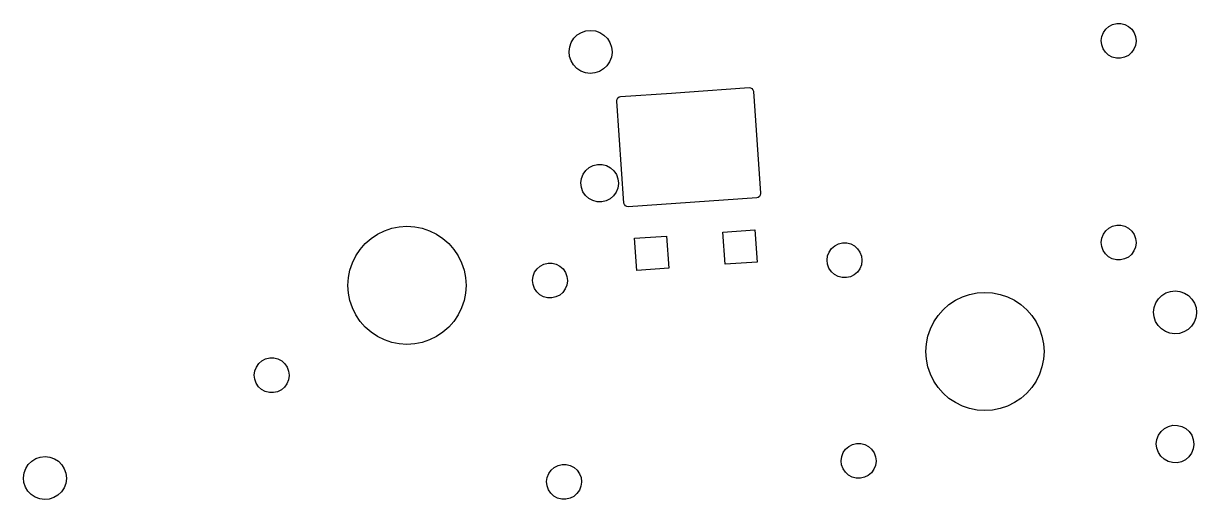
# Model space of a CAD drawing. Header units: inches. Extents: x 8 to 357, y -3 to 972.
# Drawn here: x 96.3 to 140.01, y 278.16 to 295.89 of the extents above; entities that cross this region are included whole.
import ezdxf

# ---------------------------------------------------------------- set-up
doc = ezdxf.new("R2010")
doc.units = ezdxf.units.IN
doc.header["$MEASUREMENT"] = 0
doc.layers.add('BLACK', color=7, linetype='Continuous')

msp = doc.modelspace()

# ---------------------------------------------------------------- linework, layer by layer
at = {"layer": 'BLACK', "linetype": 'Continuous'}
for p, q in [((116.935, 295.461), (117.087, 295.555)), ((117.087, 295.555), (117.255, 295.612)), ((117.255, 295.612), (117.433, 295.631)), ((117.433, 295.631), (117.61, 295.61)), ((117.61, 295.61), (117.778, 295.55)), ((117.778, 295.55), (117.928, 295.454)), ((136.477, 295.404), (136.534, 295.55)), ((136.534, 295.55), (136.623, 295.678)), ((136.623, 295.678), (136.741, 295.78)), ((136.741, 295.78), (136.88, 295.852)), ((136.88, 295.852), (137.032, 295.888)), ((137.032, 295.888), (137.188, 295.888)), ((137.188, 295.888), (137.339, 295.85)), ((137.339, 295.85), (137.477, 295.776)), ((137.477, 295.776), (137.594, 295.673)), ((137.594, 295.673), (137.682, 295.544)), ((137.682, 295.544), (137.738, 295.398)), ((116.65, 295.019), (116.711, 295.186)), ((116.711, 295.186), (116.807, 295.336)), ((116.807, 295.336), (116.935, 295.461)), ((117.928, 295.454), (118.054, 295.328)), ((118.054, 295.328), (118.149, 295.176)), ((118.149, 295.176), (118.207, 295.008)), ((136.456, 295.25), (136.477, 295.404)), ((136.474, 295.094), (136.456, 295.25)), ((136.527, 294.948), (136.474, 295.094)), ((137.734, 295.074), (137.676, 294.93)), ((137.756, 295.229), (137.734, 295.074)), ((137.738, 295.398), (137.756, 295.243)), ((137.756, 295.243), (137.756, 295.229)), ((116.627, 294.842), (116.65, 295.019)), ((116.645, 294.664), (116.627, 294.842)), ((116.701, 294.495), (116.645, 294.664)), ((118.202, 294.632), (118.139, 294.465)), ((118.227, 294.808), (118.202, 294.632)), ((118.207, 295.008), (118.227, 294.831)), ((118.227, 294.831), (118.227, 294.808)), ((136.614, 294.818), (136.527, 294.948)), ((136.73, 294.713), (136.614, 294.818)), ((136.867, 294.638), (136.73, 294.713)), ((137.018, 294.599), (136.867, 294.638)), ((137.174, 294.596), (137.018, 294.599)), ((137.327, 294.631), (137.174, 294.596)), ((137.466, 294.701), (137.327, 294.631)), ((137.585, 294.803), (137.466, 294.701)), ((137.676, 294.93), (137.585, 294.803)), ((116.793, 294.343), (116.701, 294.495)), ((116.917, 294.214), (116.793, 294.343)), ((117.066, 294.117), (116.917, 294.214)), ((117.911, 294.194), (117.758, 294.102)), ((118.04, 294.317), (117.911, 294.194)), ((118.139, 294.465), (118.04, 294.317)), ((117.234, 294.055), (117.066, 294.117)), ((117.41, 294.031), (117.234, 294.055)), ((117.588, 294.047), (117.41, 294.031)), ((117.758, 294.102), (117.588, 294.047)), ((118.546, 293.167), (120.441, 293.299)), ((120.441, 293.299), (120.94, 293.334)), ((120.441, 293.299), (120.441, 293.299)), ((120.94, 293.334), (123.334, 293.502)), ((123.334, 293.502), (123.392, 293.494)), ((123.392, 293.494), (123.443, 293.465)), ((123.443, 293.465), (123.479, 293.419)), ((123.479, 293.419), (123.493, 293.368)), ((123.493, 293.368), (123.494, 293.363)), ((123.494, 293.363), (123.495, 293.35)), ((123.495, 293.35), (123.495, 293.35)), ((123.495, 293.35), (123.759, 289.572)), ((118.407, 293.007), (118.414, 293.065)), ((118.408, 292.995), (118.407, 293.007)), ((118.407, 293.007), (118.407, 293.007)), ((118.673, 289.204), (118.408, 292.995)), ((118.408, 292.995), (118.408, 292.995)), ((118.408, 292.995), (118.408, 292.995)), ((118.414, 293.065), (118.443, 293.116)), ((118.443, 293.116), (118.446, 293.118)), ((118.446, 293.118), (118.489, 293.152)), ((118.489, 293.152), (118.546, 293.167)), ((118.546, 293.167), (118.546, 293.167)), ((117.091, 290.117), (117.152, 290.274)), ((117.152, 290.274), (117.249, 290.411)), ((117.249, 290.411), (117.375, 290.522)), ((117.375, 290.522), (117.525, 290.599)), ((117.525, 290.599), (117.689, 290.638)), ((117.689, 290.638), (117.857, 290.637)), ((117.857, 290.637), (118.02, 290.596)), ((118.02, 290.596), (118.168, 290.518)), ((118.168, 290.518), (118.294, 290.406)), ((118.294, 290.406), (118.389, 290.267)), ((118.389, 290.267), (118.449, 290.11)), ((117.069, 289.95), (117.091, 290.117)), ((117.087, 289.783), (117.069, 289.95)), ((118.469, 289.928), (118.445, 289.762)), ((118.449, 290.11), (118.469, 289.943)), ((118.469, 289.943), (118.469, 289.928)), ((117.145, 289.625), (117.087, 289.783)), ((117.239, 289.485), (117.145, 289.625)), ((117.363, 289.372), (117.239, 289.485)), ((117.511, 289.292), (117.363, 289.372)), ((118.156, 289.36), (118.006, 289.284)), ((118.284, 289.469), (118.156, 289.36)), ((118.382, 289.605), (118.284, 289.469)), ((118.445, 289.762), (118.382, 289.605)), ((123.621, 289.399), (118.833, 289.065)), ((123.678, 289.415), (123.621, 289.399)), ((123.621, 289.399), (123.621, 289.399)), ((123.724, 289.451), (123.678, 289.415)), ((123.753, 289.501), (123.724, 289.451)), ((123.76, 289.56), (123.753, 289.501)), ((123.759, 289.572), (123.759, 289.572)), ((123.759, 289.572), (123.759, 289.572)), ((123.759, 289.572), (123.76, 289.56)), ((117.674, 289.249), (117.511, 289.292)), ((117.842, 289.247), (117.674, 289.249)), ((118.006, 289.284), (117.842, 289.247)), ((118.688, 289.147), (118.673, 289.204)), ((118.724, 289.101), (118.688, 289.147)), ((118.758, 289.081), (118.724, 289.101)), ((118.775, 289.072), (118.758, 289.081)), ((118.833, 289.065), (118.775, 289.072)), ((109.248, 287.883), (109.488, 288.043)), ((109.488, 288.043), (109.746, 288.17)), ((109.746, 288.17), (110.018, 288.263)), ((110.018, 288.263), (110.3, 288.319)), ((110.3, 288.319), (110.588, 288.338)), ((110.588, 288.338), (110.875, 288.319)), ((110.875, 288.319), (111.157, 288.263)), ((111.157, 288.263), (111.429, 288.17)), ((111.429, 288.17), (111.688, 288.043)), ((111.688, 288.043), (111.927, 287.883)), ((122.357, 288.121), (123.554, 288.204)), ((122.441, 286.924), (122.357, 288.121)), ((123.554, 288.204), (123.638, 287.007)), ((136.477, 287.892), (136.534, 288.038)), ((136.534, 288.038), (136.623, 288.165)), ((136.623, 288.165), (136.741, 288.268)), ((136.741, 288.268), (136.88, 288.34)), ((136.88, 288.34), (137.032, 288.376)), ((137.032, 288.376), (137.188, 288.375)), ((137.188, 288.375), (137.339, 288.337)), ((137.339, 288.337), (137.477, 288.264)), ((137.477, 288.264), (137.594, 288.16)), ((137.594, 288.16), (137.682, 288.032)), ((108.842, 287.477), (109.032, 287.693)), ((109.032, 287.693), (109.248, 287.883)), ((111.927, 287.883), (112.143, 287.693)), ((112.143, 287.693), (112.333, 287.477)), ((119.065, 287.89), (120.262, 287.974)), ((119.149, 286.693), (119.065, 287.89)), ((120.262, 287.974), (120.346, 286.777)), ((126.408, 287.507), (126.526, 287.61)), ((126.526, 287.61), (126.665, 287.681)), ((126.665, 287.681), (126.817, 287.718)), ((126.817, 287.718), (126.973, 287.717)), ((126.973, 287.717), (127.124, 287.679)), ((127.124, 287.679), (127.262, 287.606)), ((127.262, 287.606), (127.379, 287.502)), ((136.456, 287.737), (136.477, 287.892)), ((136.474, 287.582), (136.456, 287.737)), ((137.682, 288.032), (137.738, 287.885)), ((137.756, 287.717), (137.734, 287.562)), ((137.738, 287.885), (137.756, 287.73)), ((137.756, 287.73), (137.756, 287.717)), ((108.555, 286.98), (108.682, 287.238)), ((108.682, 287.238), (108.842, 287.477)), ((112.333, 287.477), (112.493, 287.238)), ((112.493, 287.238), (112.62, 286.98)), ((126.241, 287.079), (126.262, 287.234)), ((126.262, 287.234), (126.319, 287.379)), ((126.319, 287.379), (126.408, 287.507)), ((127.379, 287.502), (127.467, 287.373)), ((127.467, 287.373), (127.523, 287.227)), ((127.523, 287.227), (127.541, 287.072)), ((136.527, 287.435), (136.474, 287.582)), ((136.614, 287.306), (136.527, 287.435)), ((136.73, 287.201), (136.614, 287.306)), ((136.867, 287.126), (136.73, 287.201)), ((137.466, 287.189), (137.327, 287.119)), ((137.585, 287.29), (137.466, 287.189)), ((137.676, 287.417), (137.585, 287.29)), ((137.734, 287.562), (137.676, 287.417)), ((108.463, 286.707), (108.555, 286.98)), ((112.62, 286.98), (112.713, 286.707)), ((115.345, 286.624), (115.434, 286.752)), ((115.434, 286.752), (115.552, 286.855)), ((115.552, 286.855), (115.691, 286.926)), ((115.691, 286.926), (115.843, 286.963)), ((115.843, 286.963), (115.999, 286.962)), ((115.999, 286.962), (116.15, 286.924)), ((116.15, 286.924), (116.288, 286.851)), ((116.288, 286.851), (116.405, 286.747)), ((116.405, 286.747), (116.493, 286.618)), ((120.346, 286.777), (119.149, 286.693)), ((123.638, 287.007), (122.441, 286.924)), ((126.259, 286.924), (126.241, 287.079)), ((126.312, 286.777), (126.259, 286.924)), ((126.399, 286.647), (126.312, 286.777)), ((127.461, 286.759), (127.37, 286.632)), ((127.519, 286.904), (127.461, 286.759)), ((127.541, 287.058), (127.519, 286.904)), ((127.541, 287.072), (127.541, 287.058)), ((137.018, 287.086), (136.867, 287.126)), ((137.174, 287.084), (137.018, 287.086)), ((137.327, 287.119), (137.174, 287.084)), ((108.388, 286.138), (108.406, 286.425)), ((108.406, 286.425), (108.463, 286.707)), ((112.713, 286.707), (112.769, 286.425)), ((112.769, 286.425), (112.788, 286.138)), ((115.267, 286.324), (115.288, 286.479)), ((115.285, 286.169), (115.267, 286.324)), ((115.288, 286.479), (115.345, 286.624)), ((116.493, 286.618), (116.549, 286.472)), ((116.567, 286.303), (116.545, 286.149)), ((116.549, 286.472), (116.567, 286.317)), ((116.567, 286.317), (116.567, 286.303)), ((126.515, 286.542), (126.399, 286.647)), ((126.652, 286.468), (126.515, 286.542)), ((126.803, 286.428), (126.652, 286.468)), ((126.959, 286.426), (126.803, 286.428)), ((127.112, 286.461), (126.959, 286.426)), ((127.251, 286.531), (127.112, 286.461)), ((127.37, 286.632), (127.251, 286.531)), ((108.406, 285.851), (108.388, 286.138)), ((112.788, 286.138), (112.769, 285.851)), ((115.338, 286.022), (115.285, 286.169)), ((115.425, 285.892), (115.338, 286.022)), ((115.541, 285.787), (115.425, 285.892)), ((116.396, 285.877), (116.277, 285.776)), ((116.487, 286.004), (116.396, 285.877)), ((116.545, 286.149), (116.487, 286.004)), ((131.553, 285.801), (131.836, 285.857)), ((131.836, 285.857), (132.123, 285.876)), ((132.123, 285.876), (132.41, 285.857)), ((132.41, 285.857), (132.692, 285.801)), ((138.714, 285.761), (138.866, 285.854)), ((138.866, 285.854), (139.035, 285.912)), ((139.035, 285.912), (139.212, 285.93)), ((139.212, 285.93), (139.389, 285.909)), ((139.389, 285.909), (139.557, 285.849)), ((108.463, 285.568), (108.406, 285.851)), ((108.555, 285.296), (108.463, 285.568)), ((112.713, 285.568), (112.62, 285.296)), ((112.769, 285.851), (112.713, 285.568)), ((115.678, 285.713), (115.541, 285.787)), ((115.829, 285.673), (115.678, 285.713)), ((115.985, 285.671), (115.829, 285.673)), ((116.138, 285.705), (115.985, 285.671)), ((116.277, 285.776), (116.138, 285.705)), ((130.567, 285.232), (130.783, 285.421)), ((130.783, 285.421), (131.023, 285.581)), ((131.023, 285.581), (131.281, 285.709)), ((131.281, 285.709), (131.553, 285.801)), ((132.692, 285.801), (132.965, 285.709)), ((132.965, 285.709), (133.223, 285.581)), ((133.223, 285.581), (133.462, 285.421)), ((133.462, 285.421), (133.678, 285.232)), ((138.429, 285.319), (138.49, 285.486)), ((138.49, 285.486), (138.586, 285.636)), ((138.586, 285.636), (138.714, 285.761)), ((139.557, 285.849), (139.708, 285.754)), ((139.708, 285.754), (139.833, 285.627)), ((139.833, 285.627), (139.928, 285.476)), ((139.928, 285.476), (139.987, 285.308)), ((108.682, 285.038), (108.555, 285.296)), ((108.842, 284.798), (108.682, 285.038)), ((112.493, 285.038), (112.333, 284.798)), ((112.62, 285.296), (112.493, 285.038)), ((130.218, 284.776), (130.377, 285.015)), ((130.377, 285.015), (130.567, 285.232)), ((133.678, 285.232), (133.868, 285.015)), ((133.868, 285.015), (134.028, 284.776)), ((138.406, 285.142), (138.429, 285.319)), ((138.424, 284.964), (138.406, 285.142)), ((140.006, 285.108), (139.981, 284.931)), ((139.987, 285.308), (140.006, 285.13)), ((140.006, 285.13), (140.006, 285.108)), ((109.032, 284.582), (108.842, 284.798)), ((109.248, 284.392), (109.032, 284.582)), ((112.143, 284.582), (111.927, 284.392)), ((112.333, 284.798), (112.143, 284.582)), ((130.09, 284.518), (130.218, 284.776)), ((134.028, 284.776), (134.155, 284.518)), ((138.48, 284.795), (138.424, 284.964)), ((138.573, 284.642), (138.48, 284.795)), ((138.696, 284.514), (138.573, 284.642)), ((139.819, 284.616), (139.69, 284.493)), ((139.918, 284.765), (139.819, 284.616)), ((139.981, 284.931), (139.918, 284.765)), ((109.488, 284.232), (109.248, 284.392)), ((109.746, 284.105), (109.488, 284.232)), ((110.018, 284.013), (109.746, 284.105)), ((111.429, 284.105), (111.157, 284.013)), ((111.688, 284.232), (111.429, 284.105)), ((111.927, 284.392), (111.688, 284.232)), ((129.942, 283.963), (129.998, 284.245)), ((129.998, 284.245), (130.09, 284.518)), ((134.155, 284.518), (134.248, 284.245)), ((134.248, 284.245), (134.304, 283.963)), ((138.846, 284.416), (138.696, 284.514)), ((139.013, 284.354), (138.846, 284.416)), ((139.19, 284.331), (139.013, 284.354)), ((139.367, 284.347), (139.19, 284.331)), ((139.537, 284.402), (139.367, 284.347)), ((139.69, 284.493), (139.537, 284.402)), ((110.3, 283.957), (110.018, 284.013)), ((110.588, 283.938), (110.3, 283.957)), ((110.875, 283.957), (110.588, 283.938)), ((111.157, 284.013), (110.875, 283.957)), ((129.923, 283.676), (129.942, 283.963)), ((129.942, 283.389), (129.923, 283.676)), ((134.304, 283.963), (134.323, 283.676)), ((134.323, 283.676), (134.304, 283.389)), ((105.065, 283.224), (105.183, 283.326)), ((105.183, 283.326), (105.321, 283.398)), ((105.321, 283.398), (105.473, 283.434)), ((105.473, 283.434), (105.629, 283.434)), ((105.629, 283.434), (105.781, 283.396)), ((105.781, 283.396), (105.919, 283.323)), ((105.919, 283.323), (106.035, 283.219)), ((129.998, 283.107), (129.942, 283.389)), ((134.304, 283.389), (134.248, 283.107)), ((104.898, 282.796), (104.918, 282.95)), ((104.915, 282.64), (104.898, 282.796)), ((104.918, 282.95), (104.975, 283.096)), ((104.975, 283.096), (105.065, 283.224)), ((106.035, 283.219), (106.124, 283.09)), ((106.124, 283.09), (106.179, 282.944)), ((106.179, 282.944), (106.198, 282.789)), ((130.09, 282.834), (129.998, 283.107)), ((130.218, 282.576), (130.09, 282.834)), ((134.155, 282.834), (134.028, 282.576)), ((134.248, 283.107), (134.155, 282.834)), ((104.969, 282.494), (104.915, 282.64)), ((105.056, 282.364), (104.969, 282.494)), ((105.171, 282.259), (105.056, 282.364)), ((106.117, 282.476), (106.026, 282.349)), ((106.176, 282.621), (106.117, 282.476)), ((106.198, 282.775), (106.176, 282.621)), ((106.198, 282.789), (106.198, 282.775)), ((130.377, 282.337), (130.218, 282.576)), ((134.028, 282.576), (133.868, 282.337)), ((105.309, 282.184), (105.171, 282.259)), ((105.46, 282.145), (105.309, 282.184)), ((105.616, 282.142), (105.46, 282.145)), ((105.768, 282.177), (105.616, 282.142)), ((105.908, 282.247), (105.768, 282.177)), ((106.026, 282.349), (105.908, 282.247)), ((130.567, 282.12), (130.377, 282.337)), ((130.783, 281.931), (130.567, 282.12)), ((131.023, 281.771), (130.783, 281.931)), ((133.462, 281.931), (133.223, 281.771)), ((133.678, 282.12), (133.462, 281.931)), ((133.868, 282.337), (133.678, 282.12)), ((131.281, 281.644), (131.023, 281.771)), ((131.553, 281.551), (131.281, 281.644)), ((131.836, 281.495), (131.553, 281.551)), ((132.123, 281.476), (131.836, 281.495)), ((132.41, 281.495), (132.123, 281.476)), ((132.692, 281.551), (132.41, 281.495)), ((132.965, 281.644), (132.692, 281.551)), ((133.223, 281.771), (132.965, 281.644)), ((138.589, 280.561), (138.686, 280.699)), ((138.686, 280.699), (138.813, 280.809)), ((138.813, 280.809), (138.962, 280.887)), ((138.962, 280.887), (139.126, 280.926)), ((139.126, 280.926), (139.294, 280.925)), ((139.294, 280.925), (139.457, 280.884)), ((139.457, 280.884), (139.606, 280.805)), ((139.606, 280.805), (139.731, 280.693)), ((139.731, 280.693), (139.827, 280.555)), ((127.048, 280.14), (127.187, 280.212)), ((127.187, 280.212), (127.339, 280.248)), ((127.339, 280.248), (127.495, 280.248)), ((127.495, 280.248), (127.647, 280.21)), ((127.647, 280.21), (127.785, 280.136)), ((138.506, 280.238), (138.528, 280.404)), ((138.525, 280.071), (138.506, 280.238)), ((138.528, 280.404), (138.589, 280.561)), ((139.827, 280.555), (139.886, 280.397)), ((139.906, 280.216), (139.883, 280.049)), ((139.886, 280.397), (139.906, 280.23)), ((139.906, 280.23), (139.906, 280.216)), ((96.757, 279.687), (96.926, 279.745)), ((96.926, 279.745), (97.104, 279.763)), ((97.104, 279.763), (97.281, 279.742)), ((97.281, 279.742), (97.449, 279.682)), ((126.764, 279.61), (126.784, 279.764)), ((126.784, 279.764), (126.841, 279.91)), ((126.841, 279.91), (126.931, 280.038)), ((126.931, 280.038), (127.048, 280.14)), ((127.785, 280.136), (127.901, 280.033)), ((127.901, 280.033), (127.99, 279.904)), ((127.99, 279.904), (128.045, 279.758)), ((128.045, 279.758), (128.064, 279.603)), ((138.583, 279.913), (138.525, 280.071)), ((138.677, 279.773), (138.583, 279.913)), ((138.801, 279.66), (138.677, 279.773)), ((139.722, 279.757), (139.594, 279.647)), ((139.82, 279.893), (139.722, 279.757)), ((139.883, 280.049), (139.82, 279.893)), ((96.32, 279.151), (96.381, 279.319)), ((96.381, 279.319), (96.478, 279.469)), ((96.478, 279.469), (96.606, 279.594)), ((96.606, 279.594), (96.757, 279.687)), ((97.449, 279.682), (97.599, 279.587)), ((97.599, 279.587), (97.725, 279.46)), ((97.725, 279.46), (97.82, 279.309)), ((97.82, 279.309), (97.878, 279.14)), ((115.958, 279.258), (116.076, 279.361)), ((116.076, 279.361), (116.215, 279.432)), ((116.215, 279.432), (116.367, 279.469)), ((116.367, 279.469), (116.523, 279.468)), ((116.523, 279.468), (116.674, 279.43)), ((116.674, 279.43), (116.812, 279.357)), ((116.812, 279.357), (116.929, 279.253)), ((126.781, 279.454), (126.764, 279.61)), ((126.835, 279.308), (126.781, 279.454)), ((126.922, 279.178), (126.835, 279.308)), ((128.042, 279.434), (127.983, 279.29)), ((128.064, 279.589), (128.042, 279.434)), ((128.064, 279.603), (128.064, 279.589)), ((138.949, 279.58), (138.801, 279.66)), ((139.111, 279.537), (138.949, 279.58)), ((139.28, 279.534), (139.111, 279.537)), ((139.444, 279.572), (139.28, 279.534)), ((139.594, 279.647), (139.444, 279.572)), ((96.298, 278.974), (96.32, 279.151)), ((96.316, 278.797), (96.298, 278.974)), ((97.898, 278.941), (97.873, 278.764)), ((97.878, 279.14), (97.898, 278.963)), ((97.898, 278.963), (97.898, 278.941)), ((115.791, 278.83), (115.812, 278.985)), ((115.812, 278.985), (115.869, 279.13)), ((115.869, 279.13), (115.958, 279.258)), ((116.929, 279.253), (117.017, 279.124)), ((117.017, 279.124), (117.073, 278.978)), ((117.073, 278.978), (117.091, 278.823)), ((127.037, 279.073), (126.922, 279.178)), ((127.174, 278.998), (127.037, 279.073)), ((127.326, 278.959), (127.174, 278.998)), ((127.482, 278.956), (127.326, 278.959)), ((127.634, 278.991), (127.482, 278.956)), ((127.773, 279.061), (127.634, 278.991)), ((127.892, 279.163), (127.773, 279.061)), ((127.983, 279.29), (127.892, 279.163)), ((96.372, 278.628), (96.316, 278.797)), ((96.464, 278.475), (96.372, 278.628)), ((96.588, 278.347), (96.464, 278.475)), ((97.711, 278.449), (97.582, 278.326)), ((97.81, 278.598), (97.711, 278.449)), ((97.873, 278.764), (97.81, 278.598)), ((115.809, 278.675), (115.791, 278.83)), ((115.862, 278.528), (115.809, 278.675)), ((115.949, 278.398), (115.862, 278.528)), ((117.011, 278.51), (116.92, 278.383)), ((117.069, 278.655), (117.011, 278.51)), ((117.091, 278.809), (117.069, 278.655)), ((117.091, 278.823), (117.091, 278.809)), ((96.737, 278.249), (96.588, 278.347)), ((96.905, 278.187), (96.737, 278.249)), ((97.081, 278.163), (96.905, 278.187)), ((97.259, 278.18), (97.081, 278.163)), ((97.429, 278.235), (97.259, 278.18)), ((97.582, 278.326), (97.429, 278.235)), ((116.065, 278.293), (115.949, 278.398)), ((116.202, 278.219), (116.065, 278.293)), ((116.353, 278.179), (116.202, 278.219)), ((116.509, 278.177), (116.353, 278.179)), ((116.662, 278.211), (116.509, 278.177)), ((116.801, 278.282), (116.662, 278.211)), ((116.92, 278.383), (116.801, 278.282))]:
    msp.add_line(p, q, dxfattribs=at)

doc.saveas('drawing.dxf')
